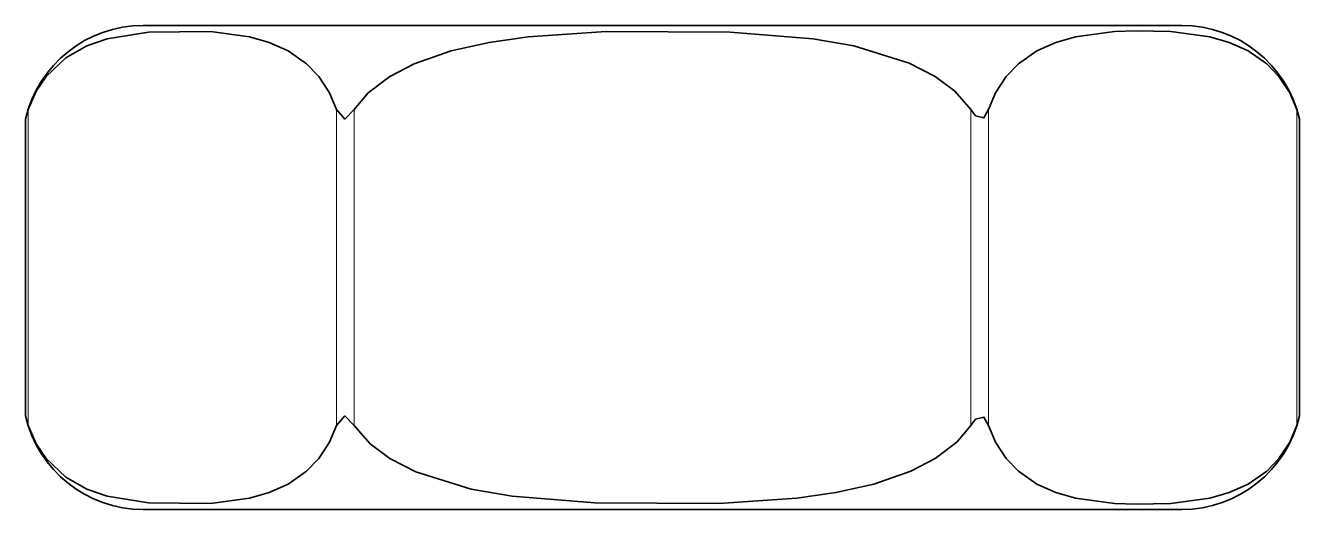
# Model space of a CAD drawing. Extents: x -131 to 1002, y -402 to 783.
# Drawn here: x 417.49 to 423.81, y 335.33 to 337.73 of the extents above; entities that cross this region are included whole.
import ezdxf

# ---------------------------------------------------------------- set-up
doc = ezdxf.new("R2010")
doc.units = 0

msp = doc.modelspace()

# ---------------------------------------------------------------- linework, layer by layer
at = {"color": 7, "lineweight": 35, "ltscale": 0.11937}
for p, q in [((422.8541, 337.7345), (418.0793, 337.7345)), ((422.8541, 335.3345), (418.0793, 335.3345))]:
    msp.add_line(p, q, dxfattribs=at)
at = {"color": 7, "lineweight": 35, "ltscale": 0.009401}
for p, q in [((423.2302, 337.7345), (422.8541, 337.7345)), ((423.2302, 335.3345), (422.8541, 335.3345))]:
    msp.add_line(p, q, dxfattribs=at)
at = {"color": 7, "lineweight": 35, "ltscale": 0.001228}
for p, q in [((417.4948, 337.2699), (417.5082, 337.3172)), ((423.8013, 337.3172), (423.8147, 337.2699)), ((417.4948, 335.7992), (417.5082, 335.7519)), ((423.8013, 335.7519), (423.8147, 335.7992))]:
    msp.add_line(p, q, dxfattribs=at)
at = {"color": 7, "lineweight": 13, "ltscale": 0.039131}
for p, q in [((417.5082, 335.7519), (417.5082, 337.3172)), ((419.0382, 335.7519), (419.0382, 337.3172)), ((419.1248, 335.7519), (419.1248, 337.3172)), ((422.1847, 335.7519), (422.1847, 337.3172)), ((422.2713, 335.7519), (422.2713, 337.3172)), ((423.8013, 335.7519), (423.8013, 337.3172))]:
    msp.add_line(p, q, dxfattribs=at)
at = {"color": 7, "lineweight": 35, "ltscale": 0.036768}
for p, q in [((417.4948, 335.7992), (417.4948, 337.2699)), ((423.8147, 335.7992), (423.8147, 337.2699))]:
    msp.add_line(p, q, dxfattribs=at)
at = {"color": 7, "lineweight": 35}
for points in [[(419.0382, 337.3172), (419.003, 337.4003), (418.9493, 337.4821), (418.8889, 337.545), (418.7976, 337.6086), (418.7034, 337.6506), (418.6065, 337.678), (418.4128, 337.7041), (418.1057, 337.702), (417.9007, 337.6685), (417.7986, 337.6331), (417.6946, 337.5744), (417.5971, 337.4822), (417.5479, 337.4087), (417.5082, 337.3172)], [(419.1248, 337.3172), (419.1951, 337.4003), (419.3025, 337.4821), (419.4234, 337.545), (419.606, 337.6086), (419.7944, 337.6506), (419.988, 337.678), (420.3756, 337.7041), (420.9897, 337.702), (421.3997, 337.6685), (421.604, 337.6331), (421.8791, 337.548), (422.0068, 337.4822), (422.1053, 337.4087), (422.1847, 337.3172)], [(422.2713, 337.3172), (422.3065, 337.4003), (422.3602, 337.4821), (422.4207, 337.545), (422.5119, 337.6086), (422.6061, 337.6506), (422.703, 337.678), (422.8967, 337.7041), (423.0039, 337.7083)], [(423.8013, 337.3172), (423.7661, 337.4003), (423.7124, 337.4821), (423.652, 337.545), (423.5607, 337.6086), (423.4665, 337.6506), (423.3697, 337.678), (423.1759, 337.7041), (423.0039, 337.7083)], [(419.0382, 337.3172), (419.0794, 337.2705), (419.1248, 337.3172)], [(422.1847, 337.3172), (422.2076, 337.2867), (422.2491, 337.2762), (422.2713, 337.3172)], [(419.0382, 335.7519), (419.0794, 335.7986), (419.1248, 335.7519)], [(422.1847, 335.7519), (422.2076, 335.7824), (422.2491, 335.7929), (422.2713, 335.7519)], [(419.0382, 335.7519), (419.003, 335.6688), (418.9493, 335.5869), (418.8889, 335.5241), (418.7976, 335.4605), (418.7034, 335.4185), (418.6065, 335.3911), (418.4128, 335.365), (418.1057, 335.3671), (417.9007, 335.4006), (417.7986, 335.436), (417.6946, 335.4947), (417.5971, 335.5869), (417.5479, 335.6604), (417.5082, 335.7519)], [(422.1847, 335.7519), (422.1144, 335.6688), (422.007, 335.5869), (421.8861, 335.5241), (421.7036, 335.4605), (421.5151, 335.4185), (421.3215, 335.3911), (420.9339, 335.365), (420.3198, 335.3671), (419.9098, 335.4006), (419.7055, 335.436), (419.4305, 335.5211), (419.3027, 335.5869), (419.2042, 335.6604), (419.1248, 335.7519)], [(422.2713, 335.7519), (422.3065, 335.6688), (422.3602, 335.5869), (422.4207, 335.5241), (422.5119, 335.4605), (422.6061, 335.4185), (422.703, 335.3911), (422.8967, 335.365), (423.0039, 335.3607)], [(423.8013, 335.7519), (423.7661, 335.6688), (423.7124, 335.5869), (423.652, 335.5241), (423.5607, 335.4605), (423.4665, 335.4185), (423.3697, 335.3911), (423.1759, 335.365), (423.0039, 335.3607)]]:
    msp.add_lwpolyline(points, dxfattribs=at)
for centre, start, end in [((418.0793, 337.1346), 90, 166.96098), ((423.2302, 337.1346), 13.03902, 90), ((418.0793, 335.9345), 193.03902, 270), ((423.2302, 335.9345), 270, 346.96098)]:
    msp.add_arc(centre, 0.6, start, end, dxfattribs=at)

doc.saveas('drawing.dxf')
